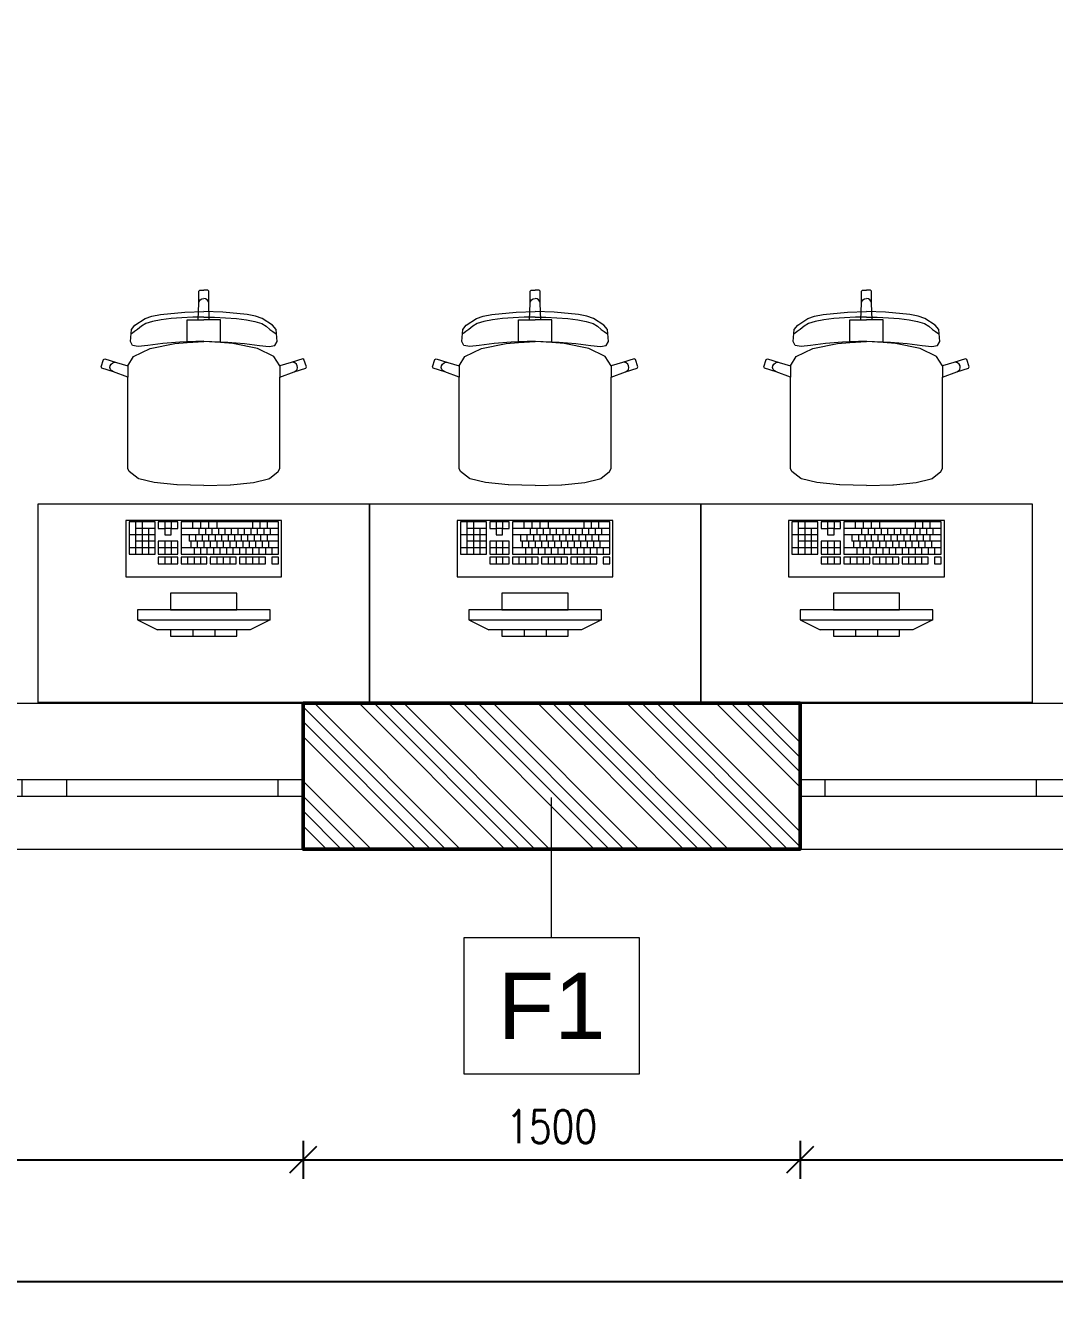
# Model space of a CAD drawing. Header units: millimetres. Extents: x 89194 to 559352, y -753138 to -204019.
# Drawn here: x 339235 to 342341, y -491953 to -488105 of the extents above; entities that cross this region are included whole.
import ezdxf

# ---------------------------------------------------------------- set-up
doc = ezdxf.new("R2010")
doc.units = ezdxf.units.MM
doc.header["$LTSCALE"] = 400
doc.header["$PDMODE"] = 3
for name, color, linetype, lineweight in [('RG_koty', 7, 'Continuous', 9), ('RG_nábytek', 32, 'Continuous', 9), ('RG_okna', 3, 'Continuous', 9), ('RG_skladby konstrukcí', 5, 'Continuous', 9), ('RG_zdivo nové', 1, 'Continuous', 50), ('RG_šrafy', 253, 'Continuous', 9)]:
    doc.layers.add(name, color=color, linetype=linetype, lineweight=lineweight)
doc.styles.add('Arial 200', font='Arial.ttf', dxfattribs={"height": 200})
doc.styles.add('Koty', font='romans.shx', dxfattribs={"width": 0.8})
doc.dimstyles.new('RG_50_vnitřní', dxfattribs={"dimscale": 50, "dimtxt": 2, "dimasz": 1.6, "dimexe": 1.15, "dimexo": 0, "dimgap": 1, "dimtad": 1, "dimdec": 0, "dimrnd": 5, "dimzin": 0, "dimdsep": 46, "dimtxsty": 'Koty', "dimblk1": 'OBLIQUE', "dimblk2": 'OBLIQUE', "dimsah": 1, "dimcen": 0.09, "dimclrd": 256, "dimclre": 256, "dimclrt": 2, "dimazin": 0, "dimtfac": 1, "dimtdec": 0, "dimtmove": 2, "dimatfit": 3, "dimfxl": 1.15, "dimfxlon": 1, "dimtolj": 1, "dimtzin": 0, "dimarcsym": 0})

# ---------------------------------------------------------------- blocks, each defined once
blk = doc.blocks.new('okno_2375')
at = {"layer": 'RG_okna'}
for points in [[(437181.1, -409465), (439556.1, -409465)], [(437181.1, -409695), (439556.1, -409695)], [(437256.1, -409745), (437256.1, -409695)], [(437894.1, -409745), (437894.1, -409695)], [(438030.1, -409695), (438030.1, -409745)], [(438707.1, -409695), (438707.1, -409745)], [(438843.1, -409745), (438843.1, -409695)], [(439481.1, -409745), (439481.1, -409695)], [(437181.1, -409745), (439556.1, -409745)], [(437181.1, -409905), (439556.1, -409905)]]:
    blk.add_lwpolyline(points, dxfattribs=at)
blk = doc.blocks.new('nabytek_velka_ucebna')
at = {"layer": 'RG_nábytek'}
for p, q in [((471763.9, -448223), (471766.9, -448220)), ((471763.9, -448259.9), (471763.9, -448223)), ((471765, -448254.2), (471768.3, -448249.3)), ((471766.9, -448220), (471779, -448220)), ((471768.3, -448249.3), (471773.2, -448246.1)), ((471773.2, -448246.1), (471779, -448245)), ((471791, -448220), (471779, -448220)), ((471784.7, -448246.1), (471779, -448245)), ((471789.6, -448249.3), (471784.7, -448246.1)), ((471792.9, -448254.2), (471789.6, -448249.3)), ((471794, -448223), (471791, -448220)), ((471794, -448259.9), (471794, -448223)), ((472763.9, -448223), (472766.9, -448220)), ((472763.9, -448259.9), (472763.9, -448223)), ((472765, -448254.2), (472768.3, -448249.3)), ((472766.9, -448220), (472779, -448220)), ((472768.3, -448249.3), (472773.2, -448246.1)), ((472773.2, -448246.1), (472779, -448245)), ((472791, -448220), (472779, -448220)), ((472784.7, -448246.1), (472779, -448245)), ((472789.6, -448249.3), (472784.7, -448246.1)), ((472792.9, -448254.2), (472789.6, -448249.3)), ((472794, -448223), (472791, -448220)), ((472794, -448259.9), (472794, -448223)), ((473763.9, -448223), (473766.9, -448220)), ((473763.9, -448259.9), (473763.9, -448223)), ((473765, -448254.2), (473768.3, -448249.3)), ((473766.9, -448220), (473779, -448220)), ((473768.3, -448249.3), (473773.2, -448246.1)), ((473773.2, -448246.1), (473779, -448245)), ((473791, -448220), (473779, -448220)), ((473784.7, -448246.1), (473779, -448245)), ((473789.6, -448249.3), (473784.7, -448246.1)), ((473792.9, -448254.2), (473789.6, -448249.3)), ((473794, -448223), (473791, -448220)), ((473794, -448259.9), (473794, -448223)), ((471648.2, -448294), (471721.5, -448287)), ((471721.5, -448287), (471779, -448284.8)), ((471762.1, -448309.8), (471763.9, -448259.9)), ((471763.9, -448259.9), (471765, -448254.2)), ((471836.5, -448287), (471779, -448284.8)), ((471794, -448259.9), (471792.9, -448254.2)), ((471795.8, -448309.8), (471794, -448259.9)), ((471909.7, -448294), (471836.5, -448287)), ((472648.2, -448294), (472721.5, -448287)), ((472721.5, -448287), (472779, -448284.8)), ((472762.1, -448309.8), (472763.9, -448259.9)), ((472763.9, -448259.9), (472765, -448254.2)), ((472836.5, -448287), (472779, -448284.8)), ((472794, -448259.9), (472792.9, -448254.2)), ((472795.8, -448309.8), (472794, -448259.9)), ((472909.7, -448294), (472836.5, -448287)), ((473648.2, -448294), (473721.5, -448287)), ((473721.5, -448287), (473779, -448284.8)), ((473762.1, -448309.8), (473763.9, -448259.9)), ((473763.9, -448259.9), (473765, -448254.2)), ((473836.5, -448287), (473779, -448284.8)), ((473794, -448259.9), (473792.9, -448254.2)), ((473795.8, -448309.8), (473794, -448259.9)), ((473909.7, -448294), (473836.5, -448287)), ((471560.9, -448339.3), (471571.4, -448326.1)), ((471571.4, -448326.1), (471602.4, -448306)), ((471604.1, -448320.8), (471590.9, -448328.4)), ((471602.4, -448306), (471622.4, -448298.8)), ((471624.5, -448314.5), (471604.1, -448320.8)), ((471622.4, -448298.8), (471648.2, -448294)), ((471650.4, -448309.6), (471624.5, -448314.5)), ((471680.4, -448305.9), (471650.4, -448309.6)), ((471712.9, -448303.3), (471680.4, -448305.9)), ((471746.2, -448301.9), (471712.9, -448303.3)), ((471728.6, -448339.7), (471728.6, -448309.8)), ((471728.6, -448309.8), (471762.1, -448309.8)), ((471779, -448301.4), (471746.2, -448301.9)), ((471762.1, -448309.8), (471779, -448309.8)), ((471779, -448301.4), (471811.7, -448301.9)), ((471795.8, -448309.8), (471779, -448309.8)), ((471829.3, -448309.8), (471795.8, -448309.8)), ((471811.7, -448301.9), (471845, -448303.3)), ((471829.3, -448339.7), (471829.3, -448309.8)), ((471845, -448303.3), (471877.5, -448305.9)), ((471877.5, -448305.9), (471907.5, -448309.6)), ((471907.5, -448309.6), (471933.4, -448314.5)), ((471935.5, -448298.8), (471909.7, -448294)), ((471933.4, -448314.5), (471953.8, -448320.8)), ((471955.5, -448306), (471935.5, -448298.8)), ((471953.8, -448320.8), (471967, -448328.4)), ((471986.5, -448326.1), (471955.5, -448306)), ((471997.1, -448339.3), (471986.5, -448326.1)), ((472560.9, -448339.3), (472571.4, -448326.1)), ((472571.4, -448326.1), (472602.4, -448306)), ((472604.1, -448320.8), (472590.9, -448328.4)), ((472602.4, -448306), (472622.4, -448298.8)), ((472624.5, -448314.5), (472604.1, -448320.8)), ((472622.4, -448298.8), (472648.2, -448294)), ((472650.4, -448309.6), (472624.5, -448314.5)), ((472680.4, -448305.9), (472650.4, -448309.6)), ((472712.9, -448303.3), (472680.4, -448305.9)), ((472746.2, -448301.9), (472712.9, -448303.3)), ((472728.6, -448339.7), (472728.6, -448309.8)), ((472728.6, -448309.8), (472762.1, -448309.8)), ((472779, -448301.4), (472746.2, -448301.9)), ((472762.1, -448309.8), (472779, -448309.8)), ((472779, -448301.4), (472811.7, -448301.9)), ((472795.8, -448309.8), (472779, -448309.8)), ((472829.3, -448309.8), (472795.8, -448309.8)), ((472811.7, -448301.9), (472845, -448303.3)), ((472829.3, -448339.7), (472829.3, -448309.8)), ((472845, -448303.3), (472877.5, -448305.9)), ((472877.5, -448305.9), (472907.5, -448309.6)), ((472907.5, -448309.6), (472933.4, -448314.5)), ((472935.5, -448298.8), (472909.7, -448294)), ((472933.4, -448314.5), (472953.8, -448320.8)), ((472955.5, -448306), (472935.5, -448298.8)), ((472953.8, -448320.8), (472967, -448328.4)), ((472986.5, -448326.1), (472955.5, -448306)), ((472997.1, -448339.3), (472986.5, -448326.1)), ((473560.9, -448339.3), (473571.4, -448326.1)), ((473571.4, -448326.1), (473602.4, -448306)), ((473604.1, -448320.8), (473590.9, -448328.4)), ((473602.4, -448306), (473622.4, -448298.8)), ((473624.5, -448314.5), (473604.1, -448320.8)), ((473622.4, -448298.8), (473648.2, -448294)), ((473650.4, -448309.6), (473624.5, -448314.5)), ((473680.4, -448305.9), (473650.4, -448309.6)), ((473712.9, -448303.3), (473680.4, -448305.9)), ((473746.2, -448301.9), (473712.9, -448303.3)), ((473728.6, -448339.7), (473728.6, -448309.8)), ((473728.6, -448309.8), (473762.1, -448309.8)), ((473779, -448301.4), (473746.2, -448301.9)), ((473762.1, -448309.8), (473779, -448309.8)), ((473779, -448301.4), (473811.7, -448301.9)), ((473795.8, -448309.8), (473779, -448309.8)), ((473829.3, -448309.8), (473795.8, -448309.8)), ((473811.7, -448301.9), (473845, -448303.3)), ((473829.3, -448339.7), (473829.3, -448309.8)), ((473845, -448303.3), (473877.5, -448305.9)), ((473877.5, -448305.9), (473907.5, -448309.6)), ((473907.5, -448309.6), (473933.4, -448314.5)), ((473935.5, -448298.8), (473909.7, -448294)), ((473933.4, -448314.5), (473953.8, -448320.8)), ((473955.5, -448306), (473935.5, -448298.8)), ((473953.8, -448320.8), (473967, -448328.4)), ((473986.5, -448326.1), (473955.5, -448306)), ((473997.1, -448339.3), (473986.5, -448326.1)), ((471557.6, -448375.3), (471560.9, -448339.3)), ((471563.9, -448349.8), (471560.2, -448352.4)), ((471570.2, -448344.7), (471563.9, -448349.8)), ((471579.2, -448338.5), (471570.2, -448344.7)), ((471590.9, -448328.4), (471579.2, -448338.5)), ((471728.6, -448378.4), (471728.6, -448339.7)), ((471829.3, -448378.4), (471829.3, -448339.7)), ((471967, -448328.4), (471978.7, -448338.5)), ((471978.7, -448338.5), (471987.7, -448344.7)), ((471987.7, -448344.7), (471994, -448349.8)), ((471994, -448349.8), (471997.7, -448352.4)), ((472000.3, -448375.3), (471997.1, -448339.3)), ((472557.6, -448375.3), (472560.9, -448339.3)), ((472563.9, -448349.8), (472560.2, -448352.4)), ((472570.2, -448344.7), (472563.9, -448349.8)), ((472579.2, -448338.5), (472570.2, -448344.7)), ((472590.9, -448328.4), (472579.2, -448338.5)), ((472728.6, -448378.4), (472728.6, -448339.7)), ((472829.3, -448378.4), (472829.3, -448339.7)), ((472967, -448328.4), (472978.7, -448338.5)), ((472978.7, -448338.5), (472987.7, -448344.7)), ((472987.7, -448344.7), (472994, -448349.8)), ((472994, -448349.8), (472997.7, -448352.4)), ((473000.3, -448375.3), (472997.1, -448339.3)), ((473557.6, -448375.3), (473560.9, -448339.3)), ((473563.9, -448349.8), (473560.2, -448352.4)), ((473570.2, -448344.7), (473563.9, -448349.8)), ((473579.2, -448338.5), (473570.2, -448344.7)), ((473590.9, -448328.4), (473579.2, -448338.5)), ((473728.6, -448378.4), (473728.6, -448339.7)), ((473829.3, -448378.4), (473829.3, -448339.7)), ((473967, -448328.4), (473978.7, -448338.5)), ((473978.7, -448338.5), (473987.7, -448344.7)), ((473987.7, -448344.7), (473994, -448349.8)), ((473994, -448349.8), (473997.7, -448352.4)), ((474000.3, -448375.3), (473997.1, -448339.3)), ((471564.3, -448386.9), (471557.6, -448375.3)), ((471581.5, -448389.9), (471564.3, -448386.9)), ((471567.1, -448420.4), (471616.8, -448396.7)), ((471610.4, -448387.4), (471581.5, -448389.9)), ((471655.7, -448381.5), (471610.4, -448387.4)), ((471616.8, -448396.7), (471691.2, -448380.8)), ((471706.7, -448376.9), (471655.7, -448381.5)), ((471691.2, -448380.8), (471728.6, -448378.4)), ((471779, -448374.5), (471706.7, -448376.9)), ((471728.6, -448378.4), (471779, -448375.2)), ((471779, -448374.5), (471851.3, -448376.9)), ((471829.3, -448378.4), (471779, -448375.2)), ((471866.7, -448380.8), (471829.3, -448378.4)), ((471851.3, -448376.9), (471902.2, -448381.5)), ((471941.1, -448396.7), (471866.7, -448380.8)), ((471902.2, -448381.5), (471947.5, -448387.4)), ((471990.8, -448420.4), (471941.1, -448396.7)), ((471947.5, -448387.4), (471976.4, -448389.9)), ((471976.4, -448389.9), (471993.6, -448386.9)), ((471993.6, -448386.9), (472000.3, -448375.3)), ((472564.3, -448386.9), (472557.6, -448375.3)), ((472581.5, -448389.9), (472564.3, -448386.9)), ((472567.1, -448420.4), (472616.8, -448396.7)), ((472610.4, -448387.4), (472581.5, -448389.9)), ((472655.7, -448381.5), (472610.4, -448387.4)), ((472616.8, -448396.7), (472691.2, -448380.8)), ((472706.7, -448376.9), (472655.7, -448381.5)), ((472691.2, -448380.8), (472728.6, -448378.4)), ((472779, -448374.5), (472706.7, -448376.9)), ((472728.6, -448378.4), (472779, -448375.2)), ((472779, -448374.5), (472851.3, -448376.9)), ((472829.3, -448378.4), (472779, -448375.2)), ((472866.7, -448380.8), (472829.3, -448378.4)), ((472851.3, -448376.9), (472902.2, -448381.5)), ((472941.1, -448396.7), (472866.7, -448380.8)), ((472902.2, -448381.5), (472947.5, -448387.4)), ((472990.8, -448420.4), (472941.1, -448396.7)), ((472947.5, -448387.4), (472976.4, -448389.9)), ((472976.4, -448389.9), (472993.6, -448386.9)), ((472993.6, -448386.9), (473000.3, -448375.3)), ((473564.3, -448386.9), (473557.6, -448375.3)), ((473581.5, -448389.9), (473564.3, -448386.9)), ((473567.1, -448420.4), (473616.8, -448396.7)), ((473610.4, -448387.4), (473581.5, -448389.9)), ((473655.7, -448381.5), (473610.4, -448387.4)), ((473616.8, -448396.7), (473691.2, -448380.8)), ((473706.7, -448376.9), (473655.7, -448381.5)), ((473691.2, -448380.8), (473728.6, -448378.4)), ((473779, -448374.5), (473706.7, -448376.9)), ((473728.6, -448378.4), (473779, -448375.2)), ((473779, -448374.5), (473851.3, -448376.9)), ((473829.3, -448378.4), (473779, -448375.2)), ((473866.7, -448380.8), (473829.3, -448378.4)), ((473851.3, -448376.9), (473902.2, -448381.5)), ((473941.1, -448396.7), (473866.7, -448380.8)), ((473902.2, -448381.5), (473947.5, -448387.4)), ((473990.8, -448420.4), (473941.1, -448396.7)), ((473947.5, -448387.4), (473976.4, -448389.9)), ((473976.4, -448389.9), (473993.6, -448386.9)), ((473993.6, -448386.9), (474000.3, -448375.3)), ((471469, -448451.9), (471476.4, -448429.1)), ((471476.4, -448429.1), (471480.2, -448427.2)), ((471480.2, -448427.2), (471515.6, -448438.6)), ((471499.5, -448443.1), (471504.1, -448439.5)), ((471504.1, -448439.5), (471509.8, -448437.9)), ((471509.8, -448437.9), (471515.6, -448438.6)), ((471515.6, -448438.6), (471549.8, -448448.3)), ((471549.8, -448448.3), (471567.1, -448420.4)), ((472008.1, -448448.3), (471990.8, -448420.4)), ((472042.3, -448438.6), (472008.1, -448448.3)), ((472077.7, -448427.2), (472042.3, -448438.6)), ((472048.1, -448437.9), (472042.3, -448438.6)), ((472053.8, -448439.5), (472048.1, -448437.9)), ((472058.4, -448443.1), (472053.8, -448439.5)), ((472081.5, -448429.1), (472077.7, -448427.2)), ((472089, -448451.9), (472081.5, -448429.1)), ((472469, -448451.9), (472476.4, -448429.1)), ((472476.4, -448429.1), (472480.2, -448427.2)), ((472480.2, -448427.2), (472515.6, -448438.6)), ((472499.5, -448443.1), (472504.1, -448439.5)), ((472504.1, -448439.5), (472509.8, -448437.9)), ((472509.8, -448437.9), (472515.6, -448438.6)), ((472515.6, -448438.6), (472549.8, -448448.3)), ((472549.8, -448448.3), (472567.1, -448420.4)), ((473008.1, -448448.3), (472990.8, -448420.4)), ((473042.3, -448438.6), (473008.1, -448448.3)), ((473077.7, -448427.2), (473042.3, -448438.6)), ((473048.1, -448437.9), (473042.3, -448438.6)), ((473053.8, -448439.5), (473048.1, -448437.9)), ((473058.4, -448443.1), (473053.8, -448439.5)), ((473081.5, -448429.1), (473077.7, -448427.2)), ((473089, -448451.9), (473081.5, -448429.1)), ((473469, -448451.9), (473476.4, -448429.1)), ((473476.4, -448429.1), (473480.2, -448427.2)), ((473480.2, -448427.2), (473515.6, -448438.6)), ((473499.5, -448443.1), (473504.1, -448439.5)), ((473504.1, -448439.5), (473509.8, -448437.9)), ((473509.8, -448437.9), (473515.6, -448438.6)), ((473515.6, -448438.6), (473549.8, -448448.3)), ((473549.8, -448448.3), (473567.1, -448420.4)), ((474008.1, -448448.3), (473990.8, -448420.4)), ((474042.3, -448438.6), (474008.1, -448448.3)), ((474077.7, -448427.2), (474042.3, -448438.6)), ((474048.1, -448437.9), (474042.3, -448438.6)), ((474053.8, -448439.5), (474048.1, -448437.9)), ((474058.4, -448443.1), (474053.8, -448439.5)), ((474081.5, -448429.1), (474077.7, -448427.2)), ((474089, -448451.9), (474081.5, -448429.1)), ((471470.9, -448455.7), (471469, -448451.9)), ((471506.3, -448467.1), (471470.9, -448455.7)), ((471495.9, -448454), (471496.6, -448448.2)), ((471497.5, -448459.6), (471495.9, -448454)), ((471496.6, -448448.2), (471499.5, -448443.1)), ((471501.2, -448464.2), (471497.5, -448459.6)), ((471506.3, -448467.1), (471501.2, -448464.2)), ((471549.7, -448482.8), (471506.3, -448467.1)), ((471549.7, -448448.5), (471549.8, -448448.3)), ((471549.7, -448448.5), (471549.7, -448482.8)), ((472008.2, -448448.5), (472008.1, -448448.3)), ((472008.2, -448448.5), (472008.2, -448482.8)), ((472008.2, -448482.8), (472051.6, -448467.1)), ((472051.6, -448467.1), (472087, -448455.7)), ((472051.6, -448467.1), (472056.7, -448464.2)), ((472056.7, -448464.2), (472060.4, -448459.6)), ((472061.3, -448448.2), (472058.4, -448443.1)), ((472060.4, -448459.6), (472062, -448454)), ((472062, -448454), (472061.3, -448448.2)), ((472087, -448455.7), (472089, -448451.9)), ((472470.9, -448455.7), (472469, -448451.9)), ((472506.3, -448467.1), (472470.9, -448455.7)), ((472495.9, -448454), (472496.6, -448448.2)), ((472497.5, -448459.6), (472495.9, -448454)), ((472496.6, -448448.2), (472499.5, -448443.1)), ((472501.2, -448464.2), (472497.5, -448459.6)), ((472506.3, -448467.1), (472501.2, -448464.2)), ((472549.7, -448482.8), (472506.3, -448467.1)), ((472549.7, -448448.5), (472549.8, -448448.3)), ((472549.7, -448448.5), (472549.7, -448482.8)), ((473008.2, -448448.5), (473008.1, -448448.3)), ((473008.2, -448448.5), (473008.2, -448482.8)), ((473008.2, -448482.8), (473051.6, -448467.1)), ((473051.6, -448467.1), (473087, -448455.7)), ((473051.6, -448467.1), (473056.7, -448464.2)), ((473056.7, -448464.2), (473060.4, -448459.6)), ((473061.3, -448448.2), (473058.4, -448443.1)), ((473060.4, -448459.6), (473062, -448454)), ((473062, -448454), (473061.3, -448448.2)), ((473087, -448455.7), (473089, -448451.9)), ((473470.9, -448455.7), (473469, -448451.9)), ((473506.3, -448467.1), (473470.9, -448455.7)), ((473495.9, -448454), (473496.6, -448448.2)), ((473497.5, -448459.6), (473495.9, -448454)), ((473496.6, -448448.2), (473499.5, -448443.1)), ((473501.2, -448464.2), (473497.5, -448459.6)), ((473506.3, -448467.1), (473501.2, -448464.2)), ((473549.7, -448482.8), (473506.3, -448467.1)), ((473549.7, -448448.5), (473549.8, -448448.3)), ((473549.7, -448448.5), (473549.7, -448482.8)), ((474008.2, -448448.5), (474008.1, -448448.3)), ((474008.2, -448448.5), (474008.2, -448482.8)), ((474008.2, -448482.8), (474051.6, -448467.1)), ((474051.6, -448467.1), (474087, -448455.7)), ((474051.6, -448467.1), (474056.7, -448464.2)), ((474056.7, -448464.2), (474060.4, -448459.6)), ((474061.3, -448448.2), (474058.4, -448443.1)), ((474060.4, -448459.6), (474062, -448454)), ((474062, -448454), (474061.3, -448448.2)), ((474087, -448455.7), (474089, -448451.9)), ((471549.7, -448691.9), (471549.7, -448482.8)), ((472008.2, -448691.9), (472008.2, -448482.8)), ((472549.7, -448691.9), (472549.7, -448482.8)), ((473008.2, -448691.9), (473008.2, -448482.8)), ((473549.7, -448691.9), (473549.7, -448482.8)), ((474008.2, -448691.9), (474008.2, -448482.8)), ((471549.7, -448727.9), (471549.7, -448691.9)), ((472008.2, -448727.9), (472008.2, -448691.9)), ((472549.7, -448727.9), (472549.7, -448691.9)), ((473008.2, -448727.9), (473008.2, -448691.9)), ((473549.7, -448727.9), (473549.7, -448691.9)), ((474008.2, -448727.9), (474008.2, -448691.9)), ((471549.7, -448759), (471549.7, -448727.9)), ((472008.2, -448759), (472008.2, -448727.9)), ((472549.7, -448759), (472549.7, -448727.9)), ((473008.2, -448759), (473008.2, -448727.9)), ((473549.7, -448759), (473549.7, -448727.9)), ((474008.2, -448759), (474008.2, -448727.9)), ((471554.2, -448767.6), (471549.7, -448759)), ((471581, -448788.7), (471554.2, -448767.6)), ((471583.2, -448789.6), (471581, -448788.7)), ((471974.7, -448789.6), (471976.9, -448788.7)), ((471976.9, -448788.7), (472003.7, -448767.6)), ((472003.7, -448767.6), (472008.2, -448759)), ((472554.2, -448767.6), (472549.7, -448759)), ((472581, -448788.7), (472554.2, -448767.6)), ((472583.2, -448789.6), (472581, -448788.7)), ((472974.7, -448789.6), (472976.9, -448788.7)), ((472976.9, -448788.7), (473003.7, -448767.6)), ((473003.7, -448767.6), (473008.2, -448759)), ((473554.2, -448767.6), (473549.7, -448759)), ((473581, -448788.7), (473554.2, -448767.6)), ((473583.2, -448789.6), (473581, -448788.7)), ((473974.7, -448789.6), (473976.9, -448788.7)), ((473976.9, -448788.7), (474003.7, -448767.6)), ((474003.7, -448767.6), (474008.2, -448759)), ((471629.1, -448800.3), (471583.2, -448789.6)), ((471697.9, -448807.5), (471629.1, -448800.3)), ((471698.9, -448807.6), (471697.9, -448807.5)), ((471779, -448810), (471698.9, -448807.6)), ((471779, -448810), (471859, -448807.6)), ((471859, -448807.6), (471860.1, -448807.5)), ((471860.1, -448807.5), (471928.8, -448800.3)), ((471928.8, -448800.3), (471974.7, -448789.6)), ((472629.1, -448800.3), (472583.2, -448789.6)), ((472697.9, -448807.5), (472629.1, -448800.3)), ((472698.9, -448807.6), (472697.9, -448807.5)), ((472779, -448810), (472698.9, -448807.6)), ((472779, -448810), (472859, -448807.6)), ((472859, -448807.6), (472860.1, -448807.5)), ((472860.1, -448807.5), (472928.8, -448800.3)), ((472928.8, -448800.3), (472974.7, -448789.6)), ((473629.1, -448800.3), (473583.2, -448789.6)), ((473697.9, -448807.5), (473629.1, -448800.3)), ((473698.9, -448807.6), (473697.9, -448807.5)), ((473779, -448810), (473698.9, -448807.6)), ((473779, -448810), (473859, -448807.6)), ((473859, -448807.6), (473860.1, -448807.5)), ((473860.1, -448807.5), (473928.8, -448800.3)), ((473928.8, -448800.3), (473974.7, -448789.6)), ((471279, -448865), (472279, -448865)), ((471279, -449465), (471279, -448865)), ((472279, -448865), (472279, -449465)), ((472279, -448865), (473279, -448865)), ((472279, -449465), (472279, -448865)), ((473279, -448865), (473279, -449465)), ((473279, -448865), (474279, -448865)), ((473279, -449465), (473279, -448865)), ((474279, -448865), (474279, -449465)), ((472014, -448915), (471544, -448915)), ((471544, -448915), (471544, -449085)), ((471632.1, -448919.9), (471553.7, -448919.9)), ((471553.7, -448919.9), (471553.7, -449016.8)), ((471573.3, -448919.9), (471573.3, -449016.8)), ((471632.1, -448939.3), (471573.3, -448939.3)), ((471592.9, -448919.9), (471592.9, -449016.8)), ((471612.5, -448939.3), (471612.5, -449016.8)), ((471632.1, -449016.8), (471632.1, -448919.9)), ((471700.6, -448919.9), (471641.9, -448919.9)), ((471641.9, -448919.9), (471641.9, -448939.3)), ((471641.9, -448939.3), (471661.5, -448939.3)), ((471661.5, -448919.9), (471661.5, -448939.3)), ((471661.5, -448939.3), (471661.5, -448958.7)), ((471681, -448939.3), (471661.5, -448939.3)), ((471681, -448919.9), (471681, -448939.3)), ((471681, -448958.7), (471681, -448939.3)), ((471681, -448939.3), (471700.6, -448939.3)), ((471700.6, -448939.3), (471700.6, -448919.9)), ((472004.2, -448919.9), (471710.4, -448919.9)), ((471710.4, -448919.9), (471710.4, -449016.8)), ((472004.2, -448939.3), (471710.4, -448939.3)), ((471744.7, -448919.9), (471744.7, -448939.3)), ((471764.3, -448939.3), (471764.3, -448958.7)), ((471769.2, -448919.9), (471769.2, -448939.3)), ((471783.8, -448939.3), (471783.8, -448958.7)), ((471793.6, -448919.9), (471793.6, -448939.3)), ((471803.4, -448939.3), (471803.4, -448958.7)), ((471818.1, -448919.9), (471818.1, -448939.3)), ((471823, -448939.3), (471823, -448958.7)), ((471842.6, -448939.3), (471842.6, -448958.7)), ((471862.2, -448939.3), (471862.2, -448958.7)), ((471881.8, -448939.3), (471881.8, -448958.7)), ((471901.3, -448939.3), (471901.3, -448958.7)), ((471920.9, -448939.3), (471920.9, -448958.7)), ((471925.8, -448919.9), (471925.8, -448939.3)), ((471940.5, -448939.3), (471940.5, -448958.7)), ((471947.9, -448919.9), (471947.9, -448939.3)), ((471960.1, -448939.3), (471960.1, -448958.7)), ((471969.9, -448919.9), (471969.9, -448939.3)), ((471979.7, -448939.3), (471979.7, -448958.7)), ((472004.2, -449016.8), (472004.2, -448919.9)), ((472014, -449085), (472014, -448915)), ((473014, -448915), (472544, -448915)), ((472544, -448915), (472544, -449085)), ((472632.1, -448919.9), (472553.7, -448919.9)), ((472553.7, -448919.9), (472553.7, -449016.8)), ((472573.3, -448919.9), (472573.3, -449016.8)), ((472632.1, -448939.3), (472573.3, -448939.3)), ((472592.9, -448919.9), (472592.9, -449016.8)), ((472612.5, -448939.3), (472612.5, -449016.8)), ((472632.1, -449016.8), (472632.1, -448919.9)), ((472700.6, -448919.9), (472641.9, -448919.9)), ((472641.9, -448919.9), (472641.9, -448939.3)), ((472641.9, -448939.3), (472661.5, -448939.3)), ((472661.5, -448919.9), (472661.5, -448939.3)), ((472661.5, -448939.3), (472661.5, -448958.7)), ((472681, -448939.3), (472661.5, -448939.3)), ((472681, -448919.9), (472681, -448939.3)), ((472681, -448958.7), (472681, -448939.3)), ((472681, -448939.3), (472700.6, -448939.3)), ((472700.6, -448939.3), (472700.6, -448919.9)), ((473004.2, -448919.9), (472710.4, -448919.9)), ((472710.4, -448919.9), (472710.4, -449016.8)), ((473004.2, -448939.3), (472710.4, -448939.3)), ((472744.7, -448919.9), (472744.7, -448939.3)), ((472764.3, -448939.3), (472764.3, -448958.7)), ((472769.2, -448919.9), (472769.2, -448939.3)), ((472783.8, -448939.3), (472783.8, -448958.7)), ((472793.6, -448919.9), (472793.6, -448939.3)), ((472803.4, -448939.3), (472803.4, -448958.7)), ((472818.1, -448919.9), (472818.1, -448939.3)), ((472823, -448939.3), (472823, -448958.7)), ((472842.6, -448939.3), (472842.6, -448958.7)), ((472862.2, -448939.3), (472862.2, -448958.7)), ((472881.8, -448939.3), (472881.8, -448958.7)), ((472901.3, -448939.3), (472901.3, -448958.7)), ((472920.9, -448939.3), (472920.9, -448958.7)), ((472925.8, -448919.9), (472925.8, -448939.3)), ((472940.5, -448939.3), (472940.5, -448958.7)), ((472947.9, -448919.9), (472947.9, -448939.3)), ((472960.1, -448939.3), (472960.1, -448958.7)), ((472969.9, -448919.9), (472969.9, -448939.3)), ((472979.7, -448939.3), (472979.7, -448958.7)), ((473004.2, -449016.8), (473004.2, -448919.9)), ((473014, -449085), (473014, -448915)), ((474014, -448915), (473544, -448915)), ((473544, -448915), (473544, -449085)), ((473632.1, -448919.9), (473553.7, -448919.9)), ((473553.7, -448919.9), (473553.7, -449016.8)), ((473573.3, -448919.9), (473573.3, -449016.8)), ((473632.1, -448939.3), (473573.3, -448939.3)), ((473592.9, -448919.9), (473592.9, -449016.8)), ((473612.5, -448939.3), (473612.5, -449016.8)), ((473632.1, -449016.8), (473632.1, -448919.9)), ((473700.6, -448919.9), (473641.9, -448919.9)), ((473641.9, -448919.9), (473641.9, -448939.3)), ((473641.9, -448939.3), (473661.5, -448939.3)), ((473661.5, -448919.9), (473661.5, -448939.3)), ((473661.5, -448939.3), (473661.5, -448958.7)), ((473681, -448939.3), (473661.5, -448939.3)), ((473681, -448919.9), (473681, -448939.3)), ((473681, -448958.7), (473681, -448939.3)), ((473681, -448939.3), (473700.6, -448939.3)), ((473700.6, -448939.3), (473700.6, -448919.9)), ((474004.2, -448919.9), (473710.4, -448919.9)), ((473710.4, -448919.9), (473710.4, -449016.8)), ((474004.2, -448939.3), (473710.4, -448939.3)), ((473744.7, -448919.9), (473744.7, -448939.3)), ((473764.3, -448939.3), (473764.3, -448958.7)), ((473769.2, -448919.9), (473769.2, -448939.3)), ((473783.8, -448939.3), (473783.8, -448958.7)), ((473793.6, -448919.9), (473793.6, -448939.3)), ((473803.4, -448939.3), (473803.4, -448958.7)), ((473818.1, -448919.9), (473818.1, -448939.3)), ((473823, -448939.3), (473823, -448958.7)), ((473842.6, -448939.3), (473842.6, -448958.7)), ((473862.2, -448939.3), (473862.2, -448958.7)), ((473881.8, -448939.3), (473881.8, -448958.7)), ((473901.3, -448939.3), (473901.3, -448958.7)), ((473920.9, -448939.3), (473920.9, -448958.7)), ((473925.8, -448919.9), (473925.8, -448939.3)), ((473940.5, -448939.3), (473940.5, -448958.7)), ((473947.9, -448919.9), (473947.9, -448939.3)), ((473960.1, -448939.3), (473960.1, -448958.7)), ((473969.9, -448919.9), (473969.9, -448939.3)), ((473979.7, -448939.3), (473979.7, -448958.7)), ((474004.2, -449016.8), (474004.2, -448919.9)), ((474014, -449085), (474014, -448915)), ((471632.1, -448958.7), (471553.7, -448958.7)), ((471632.1, -448978.1), (471573.3, -448978.1)), ((471700.6, -448978.1), (471641.9, -448978.1)), ((471641.9, -448978.1), (471641.9, -449016.8)), ((471661.5, -448958.7), (471681, -448958.7)), ((471661.5, -448978.1), (471661.5, -449016.8)), ((471681, -448978.1), (471681, -449016.8)), ((471700.6, -449016.8), (471700.6, -448978.1)), ((472004.2, -448958.7), (471710.4, -448958.7)), ((471734.9, -448958.7), (471734.9, -448978.1)), ((472004.2, -448978.1), (471734.9, -448978.1)), ((471739.8, -448978.1), (471739.8, -448997.5)), ((471754.5, -448958.7), (471754.5, -448978.1)), ((471759.4, -448978.1), (471759.4, -448997.5)), ((471774.1, -448958.7), (471774.1, -448978.1)), ((471779, -448978.1), (471779, -448997.5)), ((471793.6, -448958.7), (471793.6, -448978.1)), ((471798.5, -448978.1), (471798.5, -448997.5)), ((471813.2, -448958.7), (471813.2, -448978.1)), ((471818.1, -448978.1), (471818.1, -448997.5)), ((471832.8, -448958.7), (471832.8, -448978.1)), ((471837.7, -448978.1), (471837.7, -448997.5)), ((471852.4, -448958.7), (471852.4, -448978.1)), ((471857.3, -448978.1), (471857.3, -448997.5)), ((471872, -448958.7), (471872, -448978.1)), ((471876.9, -448978.1), (471876.9, -448997.5)), ((471891.6, -448958.7), (471891.6, -448978.1)), ((471896.5, -448978.1), (471896.5, -448997.5)), ((471911.1, -448958.7), (471911.1, -448978.1)), ((471916, -448978.1), (471916, -448997.5)), ((471930.7, -448958.7), (471930.7, -448978.1)), ((471935.6, -448978.1), (471935.6, -448997.5)), ((471950.3, -448958.7), (471950.3, -448978.1)), ((471955.2, -448978.1), (471955.2, -448997.5)), ((471969.9, -448958.7), (471969.9, -448978.1)), ((471974.8, -448978.1), (471974.8, -448997.5)), ((472632.1, -448958.7), (472553.7, -448958.7)), ((472632.1, -448978.1), (472573.3, -448978.1)), ((472700.6, -448978.1), (472641.9, -448978.1)), ((472641.9, -448978.1), (472641.9, -449016.8)), ((472661.5, -448958.7), (472681, -448958.7)), ((472661.5, -448978.1), (472661.5, -449016.8)), ((472681, -448978.1), (472681, -449016.8)), ((472700.6, -449016.8), (472700.6, -448978.1)), ((473004.2, -448958.7), (472710.4, -448958.7)), ((472734.9, -448958.7), (472734.9, -448978.1)), ((473004.2, -448978.1), (472734.9, -448978.1)), ((472739.8, -448978.1), (472739.8, -448997.5)), ((472754.5, -448958.7), (472754.5, -448978.1)), ((472759.4, -448978.1), (472759.4, -448997.5)), ((472774.1, -448958.7), (472774.1, -448978.1)), ((472779, -448978.1), (472779, -448997.5)), ((472793.6, -448958.7), (472793.6, -448978.1)), ((472798.5, -448978.1), (472798.5, -448997.5)), ((472813.2, -448958.7), (472813.2, -448978.1)), ((472818.1, -448978.1), (472818.1, -448997.5)), ((472832.8, -448958.7), (472832.8, -448978.1)), ((472837.7, -448978.1), (472837.7, -448997.5)), ((472852.4, -448958.7), (472852.4, -448978.1)), ((472857.3, -448978.1), (472857.3, -448997.5)), ((472872, -448958.7), (472872, -448978.1)), ((472876.9, -448978.1), (472876.9, -448997.5)), ((472891.6, -448958.7), (472891.6, -448978.1)), ((472896.5, -448978.1), (472896.5, -448997.5)), ((472911.1, -448958.7), (472911.1, -448978.1)), ((472916, -448978.1), (472916, -448997.5)), ((472930.7, -448958.7), (472930.7, -448978.1)), ((472935.6, -448978.1), (472935.6, -448997.5)), ((472950.3, -448958.7), (472950.3, -448978.1)), ((472955.2, -448978.1), (472955.2, -448997.5)), ((472969.9, -448958.7), (472969.9, -448978.1)), ((472974.8, -448978.1), (472974.8, -448997.5)), ((473632.1, -448958.7), (473553.7, -448958.7)), ((473632.1, -448978.1), (473573.3, -448978.1)), ((473700.6, -448978.1), (473641.9, -448978.1)), ((473641.9, -448978.1), (473641.9, -449016.8)), ((473661.5, -448958.7), (473681, -448958.7)), ((473661.5, -448978.1), (473661.5, -449016.8)), ((473681, -448978.1), (473681, -449016.8)), ((473700.6, -449016.8), (473700.6, -448978.1)), ((474004.2, -448958.7), (473710.4, -448958.7)), ((473734.9, -448958.7), (473734.9, -448978.1)), ((474004.2, -448978.1), (473734.9, -448978.1)), ((473739.8, -448978.1), (473739.8, -448997.5)), ((473754.5, -448958.7), (473754.5, -448978.1)), ((473759.4, -448978.1), (473759.4, -448997.5)), ((473774.1, -448958.7), (473774.1, -448978.1)), ((473779, -448978.1), (473779, -448997.5)), ((473793.6, -448958.7), (473793.6, -448978.1)), ((473798.5, -448978.1), (473798.5, -448997.5)), ((473813.2, -448958.7), (473813.2, -448978.1)), ((473818.1, -448978.1), (473818.1, -448997.5)), ((473832.8, -448958.7), (473832.8, -448978.1)), ((473837.7, -448978.1), (473837.7, -448997.5)), ((473852.4, -448958.7), (473852.4, -448978.1)), ((473857.3, -448978.1), (473857.3, -448997.5)), ((473872, -448958.7), (473872, -448978.1)), ((473876.9, -448978.1), (473876.9, -448997.5)), ((473891.6, -448958.7), (473891.6, -448978.1)), ((473896.5, -448978.1), (473896.5, -448997.5)), ((473911.1, -448958.7), (473911.1, -448978.1)), ((473916, -448978.1), (473916, -448997.5)), ((473930.7, -448958.7), (473930.7, -448978.1)), ((473935.6, -448978.1), (473935.6, -448997.5)), ((473950.3, -448958.7), (473950.3, -448978.1)), ((473955.2, -448978.1), (473955.2, -448997.5)), ((473969.9, -448958.7), (473969.9, -448978.1)), ((473974.8, -448978.1), (473974.8, -448997.5)), ((471632.1, -448997.5), (471553.7, -448997.5)), ((471553.7, -449016.8), (471632.1, -449016.8)), ((471700.6, -448997.5), (471641.9, -448997.5)), ((471641.9, -449016.8), (471700.6, -449016.8)), ((472004.2, -448997.5), (471710.4, -448997.5)), ((471710.4, -449016.8), (472004.2, -449016.8)), ((471749.6, -448997.5), (471749.6, -449016.8)), ((471769.2, -448997.5), (471769.2, -449016.8)), ((471788.7, -448997.5), (471788.7, -449016.8)), ((471808.3, -448997.5), (471808.3, -449016.8)), ((471827.9, -448997.5), (471827.9, -449016.8)), ((471847.5, -448997.5), (471847.5, -449016.8)), ((471867.1, -448997.5), (471867.1, -449016.8)), ((471886.7, -448997.5), (471886.7, -449016.8)), ((471906.2, -448997.5), (471906.2, -449016.8)), ((471925.8, -448997.5), (471925.8, -449016.8)), ((471945.4, -448997.5), (471945.4, -449016.8)), ((471965, -448997.5), (471965, -449016.8)), ((471984.6, -448997.5), (471984.6, -449016.8)), ((472632.1, -448997.5), (472553.7, -448997.5)), ((472553.7, -449016.8), (472632.1, -449016.8)), ((472700.6, -448997.5), (472641.9, -448997.5)), ((472641.9, -449016.8), (472700.6, -449016.8)), ((473004.2, -448997.5), (472710.4, -448997.5)), ((472710.4, -449016.8), (473004.2, -449016.8)), ((472749.6, -448997.5), (472749.6, -449016.8)), ((472769.2, -448997.5), (472769.2, -449016.8)), ((472788.7, -448997.5), (472788.7, -449016.8)), ((472808.3, -448997.5), (472808.3, -449016.8)), ((472827.9, -448997.5), (472827.9, -449016.8)), ((472847.5, -448997.5), (472847.5, -449016.8)), ((472867.1, -448997.5), (472867.1, -449016.8)), ((472886.7, -448997.5), (472886.7, -449016.8)), ((472906.2, -448997.5), (472906.2, -449016.8)), ((472925.8, -448997.5), (472925.8, -449016.8)), ((472945.4, -448997.5), (472945.4, -449016.8)), ((472965, -448997.5), (472965, -449016.8)), ((472984.6, -448997.5), (472984.6, -449016.8)), ((473632.1, -448997.5), (473553.7, -448997.5)), ((473553.7, -449016.8), (473632.1, -449016.8)), ((473700.6, -448997.5), (473641.9, -448997.5)), ((473641.9, -449016.8), (473700.6, -449016.8)), ((474004.2, -448997.5), (473710.4, -448997.5)), ((473710.4, -449016.8), (474004.2, -449016.8)), ((473749.6, -448997.5), (473749.6, -449016.8)), ((473769.2, -448997.5), (473769.2, -449016.8)), ((473788.7, -448997.5), (473788.7, -449016.8)), ((473808.3, -448997.5), (473808.3, -449016.8)), ((473827.9, -448997.5), (473827.9, -449016.8)), ((473847.5, -448997.5), (473847.5, -449016.8)), ((473867.1, -448997.5), (473867.1, -449016.8)), ((473886.7, -448997.5), (473886.7, -449016.8)), ((473906.2, -448997.5), (473906.2, -449016.8)), ((473925.8, -448997.5), (473925.8, -449016.8)), ((473945.4, -448997.5), (473945.4, -449016.8)), ((473965, -448997.5), (473965, -449016.8)), ((473984.6, -448997.5), (473984.6, -449016.8)), ((471700.6, -449026.5), (471641.9, -449026.5)), ((471641.9, -449026.5), (471641.9, -449045.9)), ((471641.9, -449045.9), (471700.6, -449045.9)), ((471661.5, -449026.5), (471661.5, -449045.9)), ((471681, -449026.5), (471681, -449045.9)), ((471700.6, -449045.9), (471700.6, -449026.5)), ((471788.7, -449026.5), (471710.4, -449026.5)), ((471710.4, -449026.5), (471710.4, -449045.9)), ((471710.4, -449045.9), (471788.7, -449045.9)), ((471730, -449026.5), (471730, -449045.9)), ((471749.6, -449026.5), (471749.6, -449045.9)), ((471769.2, -449026.5), (471769.2, -449045.9)), ((471788.7, -449045.9), (471788.7, -449026.5)), ((471876.9, -449026.5), (471798.5, -449026.5)), ((471798.5, -449026.5), (471798.5, -449045.9)), ((471798.5, -449045.9), (471876.9, -449045.9)), ((471818.1, -449026.5), (471818.1, -449045.9)), ((471837.7, -449026.5), (471837.7, -449045.9)), ((471857.3, -449026.5), (471857.3, -449045.9)), ((471876.9, -449045.9), (471876.9, -449026.5)), ((471965, -449026.5), (471886.7, -449026.5)), ((471886.7, -449026.5), (471886.7, -449045.9)), ((471886.7, -449045.9), (471965, -449045.9)), ((471906.2, -449026.5), (471906.2, -449045.9)), ((471925.8, -449026.5), (471925.8, -449045.9)), ((471945.4, -449026.5), (471945.4, -449045.9)), ((471965, -449045.9), (471965, -449026.5)), ((472004.2, -449026.5), (471984.6, -449026.5)), ((471984.6, -449026.5), (471984.6, -449045.9)), ((471984.6, -449045.9), (472004.2, -449045.9)), ((472004.2, -449045.9), (472004.2, -449026.5)), ((472700.6, -449026.5), (472641.9, -449026.5)), ((472641.9, -449026.5), (472641.9, -449045.9)), ((472641.9, -449045.9), (472700.6, -449045.9)), ((472661.5, -449026.5), (472661.5, -449045.9)), ((472681, -449026.5), (472681, -449045.9)), ((472700.6, -449045.9), (472700.6, -449026.5)), ((472788.7, -449026.5), (472710.4, -449026.5)), ((472710.4, -449026.5), (472710.4, -449045.9)), ((472710.4, -449045.9), (472788.7, -449045.9)), ((472730, -449026.5), (472730, -449045.9)), ((472749.6, -449026.5), (472749.6, -449045.9)), ((472769.2, -449026.5), (472769.2, -449045.9)), ((472788.7, -449045.9), (472788.7, -449026.5)), ((472876.9, -449026.5), (472798.5, -449026.5)), ((472798.5, -449026.5), (472798.5, -449045.9)), ((472798.5, -449045.9), (472876.9, -449045.9)), ((472818.1, -449026.5), (472818.1, -449045.9)), ((472837.7, -449026.5), (472837.7, -449045.9)), ((472857.3, -449026.5), (472857.3, -449045.9)), ((472876.9, -449045.9), (472876.9, -449026.5)), ((472965, -449026.5), (472886.7, -449026.5)), ((472886.7, -449026.5), (472886.7, -449045.9)), ((472886.7, -449045.9), (472965, -449045.9)), ((472906.2, -449026.5), (472906.2, -449045.9)), ((472925.8, -449026.5), (472925.8, -449045.9)), ((472945.4, -449026.5), (472945.4, -449045.9)), ((472965, -449045.9), (472965, -449026.5)), ((473004.2, -449026.5), (472984.6, -449026.5)), ((472984.6, -449026.5), (472984.6, -449045.9)), ((472984.6, -449045.9), (473004.2, -449045.9)), ((473004.2, -449045.9), (473004.2, -449026.5)), ((473700.6, -449026.5), (473641.9, -449026.5)), ((473641.9, -449026.5), (473641.9, -449045.9)), ((473641.9, -449045.9), (473700.6, -449045.9)), ((473661.5, -449026.5), (473661.5, -449045.9)), ((473681, -449026.5), (473681, -449045.9)), ((473700.6, -449045.9), (473700.6, -449026.5)), ((473788.7, -449026.5), (473710.4, -449026.5)), ((473710.4, -449026.5), (473710.4, -449045.9)), ((473710.4, -449045.9), (473788.7, -449045.9)), ((473730, -449026.5), (473730, -449045.9)), ((473749.6, -449026.5), (473749.6, -449045.9)), ((473769.2, -449026.5), (473769.2, -449045.9)), ((473788.7, -449045.9), (473788.7, -449026.5)), ((473876.9, -449026.5), (473798.5, -449026.5)), ((473798.5, -449026.5), (473798.5, -449045.9)), ((473798.5, -449045.9), (473876.9, -449045.9)), ((473818.1, -449026.5), (473818.1, -449045.9)), ((473837.7, -449026.5), (473837.7, -449045.9)), ((473857.3, -449026.5), (473857.3, -449045.9)), ((473876.9, -449045.9), (473876.9, -449026.5)), ((473965, -449026.5), (473886.7, -449026.5)), ((473886.7, -449026.5), (473886.7, -449045.9)), ((473886.7, -449045.9), (473965, -449045.9)), ((473906.2, -449026.5), (473906.2, -449045.9)), ((473925.8, -449026.5), (473925.8, -449045.9)), ((473945.4, -449026.5), (473945.4, -449045.9)), ((473965, -449045.9), (473965, -449026.5)), ((474004.2, -449026.5), (473984.6, -449026.5)), ((473984.6, -449026.5), (473984.6, -449045.9)), ((473984.6, -449045.9), (474004.2, -449045.9)), ((474004.2, -449045.9), (474004.2, -449026.5)), ((471544, -449085), (472014, -449085)), ((472544, -449085), (473014, -449085)), ((473544, -449085), (474014, -449085)), ((471879, -449135), (471679, -449135)), ((471679, -449135), (471679, -449185)), ((471879, -449185), (471879, -449135)), ((472879, -449135), (472679, -449135)), ((472679, -449135), (472679, -449185)), ((472879, -449185), (472879, -449135)), ((473879, -449135), (473679, -449135)), ((473679, -449135), (473679, -449185)), ((473879, -449185), (473879, -449135)), ((471979, -449185), (471579, -449185)), ((471579, -449185), (471579, -449215)), ((471679, -449185), (471879, -449185)), ((471979, -449215), (471979, -449185)), ((472979, -449185), (472579, -449185)), ((472579, -449185), (472579, -449215)), ((472679, -449185), (472879, -449185)), ((472979, -449215), (472979, -449185)), ((473979, -449185), (473579, -449185)), ((473579, -449185), (473579, -449215)), ((473679, -449185), (473879, -449185)), ((473979, -449215), (473979, -449185)), ((471579, -449215), (471979, -449215)), ((471579, -449215), (471639, -449245)), ((471919, -449245), (471639, -449245)), ((471879, -449245), (471679, -449245)), ((471679, -449245), (471679, -449265)), ((471745.6, -449245), (471745.6, -449265)), ((471812.3, -449245), (471812.3, -449265)), ((471879, -449265), (471879, -449245)), ((471979, -449215), (471919, -449245)), ((472579, -449215), (472979, -449215)), ((472579, -449215), (472639, -449245)), ((472919, -449245), (472639, -449245)), ((472879, -449245), (472679, -449245)), ((472679, -449245), (472679, -449265)), ((472745.6, -449245), (472745.6, -449265)), ((472812.3, -449245), (472812.3, -449265)), ((472879, -449265), (472879, -449245)), ((472979, -449215), (472919, -449245)), ((473579, -449215), (473979, -449215)), ((473579, -449215), (473639, -449245)), ((473919, -449245), (473639, -449245)), ((473879, -449245), (473679, -449245)), ((473679, -449245), (473679, -449265)), ((473745.6, -449245), (473745.6, -449265)), ((473812.3, -449245), (473812.3, -449265)), ((473879, -449265), (473879, -449245)), ((473979, -449215), (473919, -449245)), ((471679, -449265), (471879, -449265)), ((472679, -449265), (472879, -449265)), ((473679, -449265), (473879, -449265)), ((472279, -449465), (471279, -449465)), ((473279, -449465), (472279, -449465)), ((474279, -449465), (473279, -449465))]:
    blk.add_line(p, q, dxfattribs=at)
blk = doc.blocks.new('_Oblique')
at = {"color": 0, "linetype": 'ByBlock', "lineweight": -2}
blk.add_line((-0.5, -0.5), (0.5, 0.5), dxfattribs=at)
blk = doc.blocks.new('*D378')
at = {"layer": 'Defpoints', "color": 0, "transparency": 16777216}
for p in [(337698.3, -490590.2), (340073.3, -490590.2), (340073.3, -491527.9)]:
    blk.add_point(p, dxfattribs=at)
at = {"layer": 'RG_koty', "lineweight": -2, "transparency": 16777216}
for p, q in [((337698.3, -491470.4), (337698.3, -491585.4)), ((340073.3, -491470.4), (340073.3, -491585.4)), ((337698.3, -491527.9), (340073.3, -491527.9))]:
    blk.add_line(p, q, dxfattribs=at)
at = {"layer": 'RG_koty', "lineweight": -2, "transparency": 16777216, "xscale": 80, "yscale": 80, "zscale": 80, "rotation": 180}
blk.add_blockref('_Oblique', (337698.3, -491527.9), dxfattribs=at)
at = {"layer": 'RG_koty', "lineweight": -2, "transparency": 16777216, "xscale": 80, "yscale": 80, "zscale": 80}
blk.add_blockref('_Oblique', (340073.3, -491527.9), dxfattribs=at)
at = {"layer": 'RG_koty', "color": 2, "transparency": 16777216, "char_height": 100, "attachment_point": 5, "style": 'Koty'}
for s, insert in [('\\A1;2375', (338885.8, -491427.9)), ('\\A1;2900(900)', (338885.8, -491654.1))]:
    blk.add_mtext(s, dxfattribs=dict(at, insert=insert))
blk = doc.blocks.new('*D379')
at = {"layer": 'Defpoints', "color": 0, "transparency": 16777216}
for p in [(340073.3, -490590.2), (341573.3, -490590.2), (341573.3, -491527.9)]:
    blk.add_point(p, dxfattribs=at)
at = {"layer": 'RG_koty', "lineweight": -2, "transparency": 16777216}
for p, q in [((340073.3, -491470.4), (340073.3, -491585.4)), ((341573.3, -491470.4), (341573.3, -491585.4)), ((340073.3, -491527.9), (341573.3, -491527.9))]:
    blk.add_line(p, q, dxfattribs=at)
at = {"layer": 'RG_koty', "lineweight": -2, "transparency": 16777216, "xscale": 80, "yscale": 80, "zscale": 80, "rotation": 180}
blk.add_blockref('_Oblique', (340073.3, -491527.9), dxfattribs=at)
at = {"layer": 'RG_koty', "lineweight": -2, "transparency": 16777216, "xscale": 80, "yscale": 80, "zscale": 80}
blk.add_blockref('_Oblique', (341573.3, -491527.9), dxfattribs=at)
at = {"layer": 'RG_koty', "color": 2, "transparency": 16777216, "insert": (340823.3, -491427.9), "char_height": 100, "attachment_point": 5, "style": 'Koty'}
blk.add_mtext('\\A1;1500', dxfattribs=at)
blk = doc.blocks.new('*D380')
at = {"layer": 'Defpoints', "color": 0, "transparency": 16777216}
for p in [(341573.3, -490590.2), (343948.3, -490590.2), (343948.3, -491527.9)]:
    blk.add_point(p, dxfattribs=at)
at = {"layer": 'RG_koty', "lineweight": -2, "transparency": 16777216}
for p, q in [((341573.3, -491470.4), (341573.3, -491585.4)), ((343948.3, -491470.4), (343948.3, -491585.4)), ((341573.3, -491527.9), (343948.3, -491527.9))]:
    blk.add_line(p, q, dxfattribs=at)
at = {"layer": 'RG_koty', "lineweight": -2, "transparency": 16777216, "xscale": 80, "yscale": 80, "zscale": 80, "rotation": 180}
blk.add_blockref('_Oblique', (341573.3, -491527.9), dxfattribs=at)
at = {"layer": 'RG_koty', "lineweight": -2, "transparency": 16777216, "xscale": 80, "yscale": 80, "zscale": 80}
blk.add_blockref('_Oblique', (343948.3, -491527.9), dxfattribs=at)
at = {"layer": 'RG_koty', "color": 2, "transparency": 16777216, "char_height": 100, "attachment_point": 5, "style": 'Koty'}
for s, insert in [('\\A1;2375', (342760.8, -491427.9)), ('\\A1;2900(900)', (342760.8, -491654.1))]:
    blk.add_mtext(s, dxfattribs=dict(at, insert=insert))
blk = doc.blocks.new('*D386')
at = {"layer": 'Defpoints', "color": 0, "transparency": 16777216}
for p in [(333858.3, -490590.2), (352738.3, -490590.2), (352738.3, -491895.3)]:
    blk.add_point(p, dxfattribs=at)
at = {"layer": 'RG_koty', "lineweight": -2, "transparency": 16777216}
for p, q in [((333858.3, -491837.8), (333858.3, -491952.8)), ((352738.3, -491837.8), (352738.3, -491952.8)), ((333858.3, -491895.3), (352738.3, -491895.3))]:
    blk.add_line(p, q, dxfattribs=at)
at = {"layer": 'RG_koty', "lineweight": -2, "transparency": 16777216, "xscale": 80, "yscale": 80, "zscale": 80, "rotation": 180}
blk.add_blockref('_Oblique', (333858.3, -491895.3), dxfattribs=at)
at = {"layer": 'RG_koty', "lineweight": -2, "transparency": 16777216, "xscale": 80, "yscale": 80, "zscale": 80}
blk.add_blockref('_Oblique', (352738.3, -491895.3), dxfattribs=at)
at = {"layer": 'RG_koty', "color": 2, "transparency": 16777216, "insert": (343298.3, -491795.3), "char_height": 100, "attachment_point": 5, "style": 'Koty'}
blk.add_mtext('\\A1;18880', dxfattribs=at)

msp = doc.modelspace()

# ---------------------------------------------------------------- hatches: boundary and pattern name
at = {"layer": 'RG_šrafy'}
h = msp.add_hatch(dxfattribs=at)
h.set_pattern_fill('ANSI34,_O', color=256, scale=10, angle=90)
h.set_pattern_definition([(135, (-38756.65, -88521.15), (-134.70384, -134.70384), []), (135, (-38756.65, -88476.25), (-134.70384, -134.70384), []), (135, (-38756.65, -88431.34), (-134.70384, -134.70384), []), (135, (-38756.65, -88386.44), (-134.70384, -134.70384), [])])
h.paths.add_polyline_path([(334298.3, -482680.2), (334298.3, -482490.2), (334298.3, -479910.2), (334298.3, -479794.7), (333858.4, -479794.7), (333858.3, -490590.2), (334898.3, -490590.2), (334898.3, -490150.2), (334298.3, -490150.2), (334298.3, -488150.2)])
h.paths.add_polyline_path([(337698.3, -490150.2), (337698.3, -490150.2), (336998.3, -490150.2), (336698.3, -490150.2), (336198.3, -490150.2), (336198.3, -490590.2), (337698.3, -490590.2)])
h.paths.add_polyline_path([(340073.3, -490150.2), (340073.3, -490590.2), (341573.3, -490590.2), (341573.3, -490150.2)])
h.paths.add_polyline_path([(345448.3, -490150.2), (345448.3, -490150.2), (344848.3, -490150.2), (344548.3, -490150.2), (343948.3, -490150.2), (343948.3, -490590.2), (343948.3, -490590.2), (345448.3, -490590.2)])
h.paths.add_polyline_path([(349323.3, -490150.2), (349323.3, -490150.2), (347823.3, -490150.2), (347823.3, -490590.2), (349323.3, -490590.2)])
h.paths.add_polyline_path([(352738.3, -485447), (352298.4, -485292), (352298.4, -486220.2), (352298.4, -487220.2), (352298.4, -488202.2), (352298.4, -489184.2), (352298.4, -490150.2), (351698.4, -490150.2), (351698.4, -490166.2), (351698.3, -490590.2), (352738.3, -490590.2)])
at = {"layer": 'RG_šrafy', "ltscale": 0.0007}
h = msp.add_hatch(dxfattribs=at)
h.set_pattern_fill('ZIGZAG', color=256, scale=20)
h.set_pattern_definition([(0, (-38756.65, -88521.147), (63.5, 63.5), [63.5, -63.5]), (90, (-38693.15, -88521.147), (-63.5, 63.5), [63.5, -63.5])])
h.paths.add_polyline_path([(336998.7, -480119.6), (336998.2, -479903.5), (336698.3, -479797.9), (336698.3, -479910.2), (336698.3, -482490.2), (336698.3, -482679.7), (336698.3, -482679.7), (336698.3, -482789.9), (336998.3, -482789.9), (336998.3, -482680.2), (336998.7, -482334.2)])
edge = h.paths.add_edge_path()
edge.add_line((336998.3, -484039.9), (336998.3, -483839.9))
edge.add_line((336998.3, -483839.9), (336998.3, -483789.9))
edge.add_line((336998.3, -483789.9), (336698.3, -483789.9))
edge.add_line((336698.3, -483789.9), (336698.3, -484693.6))
edge.add_ellipse((336683.3, -484694.2), major_axis=(-10.6, 10.6), ratio=1, start_angle=225, end_angle=227.1744, ccw=False)
edge.add_line((336698.3, -484694), (336698.3, -485264.2))
edge.add_line((336698.3, -485264.2), (336698.3, -490150.2))
edge.add_line((336698.3, -490150.2), (336998.3, -490149.9))
edge.add_line((336998.3, -490149.9), (336998.3, -484039.9))
h.paths.add_polyline_path([(344848.3, -483789.9), (344548.3, -483789.9), (344548.3, -483839.9), (344548.3, -484039.9), (344548.3, -484149.9), (344548.4, -484149.9), (344548.4, -485149.9), (344548.4, -486149.9), (344548.4, -487149.9), (344548.4, -488149.9), (344548.4, -489149.9), (344548.4, -490150.2), (344848.3, -490150.2)])
h.paths.add_polyline_path([(344548.3, -482563.5), (344548.3, -482789.9), (344848.3, -482789.9), (344848.3, -482669.2)])
h.paths.add_polyline_path([(344570.1, -482691.8), (344575.2, -482756.1, 0.391021), (344590.2, -482769.9), (344806.5, -482769.9, 0.391021), (344821.4, -482756.1), (344826.6, -482691.8, -0.391021), (344834, -482684.9), (344838.3, -482684.9), (344838.3, -482779.9), (344558.3, -482779.9), (344558.3, -482684.9), (344562.6, -482684.9, -0.391021)], flags=16)

# ---------------------------------------------------------------- linework, layer by layer
at = {"layer": 'RG_skladby konstrukcí'}
msp.add_lwpolyline([(340823.3, -490858.5), (340823.3, -490435)], dxfattribs=at)
msp.add_lwpolyline([(340558.3, -491268.5), (341088.3, -491268.5), (341088.3, -490858.5), (340558.3, -490858.5)], close=True, dxfattribs=at)
at = {"layer": 'RG_zdivo nové'}
msp.add_lwpolyline([(340073.3, -490150.2), (341573.3, -490150.2), (341573.3, -490590.2), (340073.3, -490590.2)], close=True, dxfattribs=at)

# ---------------------------------------------------------------- block references
at = {"layer": 'RG_nábytek'}
msp.add_blockref('nabytek_velka_ucebna', (-132005.6, -40683.1), dxfattribs=at)
at = {"layer": 'RG_okna'}
for p in [(-99482.8, -80685.1), (-95607.8, -80685.1)]:
    msp.add_blockref('okno_2375', p, dxfattribs=at)

# ---------------------------------------------------------------- texts
at = {"layer": 'RG_skladby konstrukcí', "insert": (340823.3, -491063.5), "char_height": 200, "width": 530, "attachment_point": 5, "style": 'Arial 200'}
msp.add_mtext('F1', dxfattribs=at)

# ---------------------------------------------------------------- dimensions: what is measured, and where the dimension line sits
at = {"layer": 'RG_koty'}
for base, p1, p2, picture, middle in [((352738.3, -491895.3), (333858.3, -490590.2), (352738.3, -490590.2), '*D386', (343298.3, -491795.3)), ((341573.3, -491527.9), (340073.3, -490590.2), (341573.3, -490590.2), '*D379', (340823.3, -491427.9))]:
    dim = msp.add_linear_dim(base=base, p1=p1, p2=p2, dimstyle='RG_50_vnitřní', dxfattribs=at)
    dim.commit()
    dim.dimension.update_dxf_attribs({"geometry": picture, "text_midpoint": middle})
for base, p1, p2, picture, middle in [((340073.3, -491527.9), (337698.3, -490590.2), (340073.3, -490590.2), '*D378', (338885.8, -491527.9)), ((343948.3, -491527.9), (341573.3, -490590.2), (343948.3, -490590.2), '*D380', (342760.8, -491527.9))]:
    dim = msp.add_linear_dim(base=base, p1=p1, p2=p2, text='<>\\X2900(900)', dimstyle='RG_50_vnitřní', dxfattribs=at)
    dim.commit()
    dim.dimension.update_dxf_attribs({"geometry": picture, "text_midpoint": middle})

doc.saveas('drawing.dxf')
